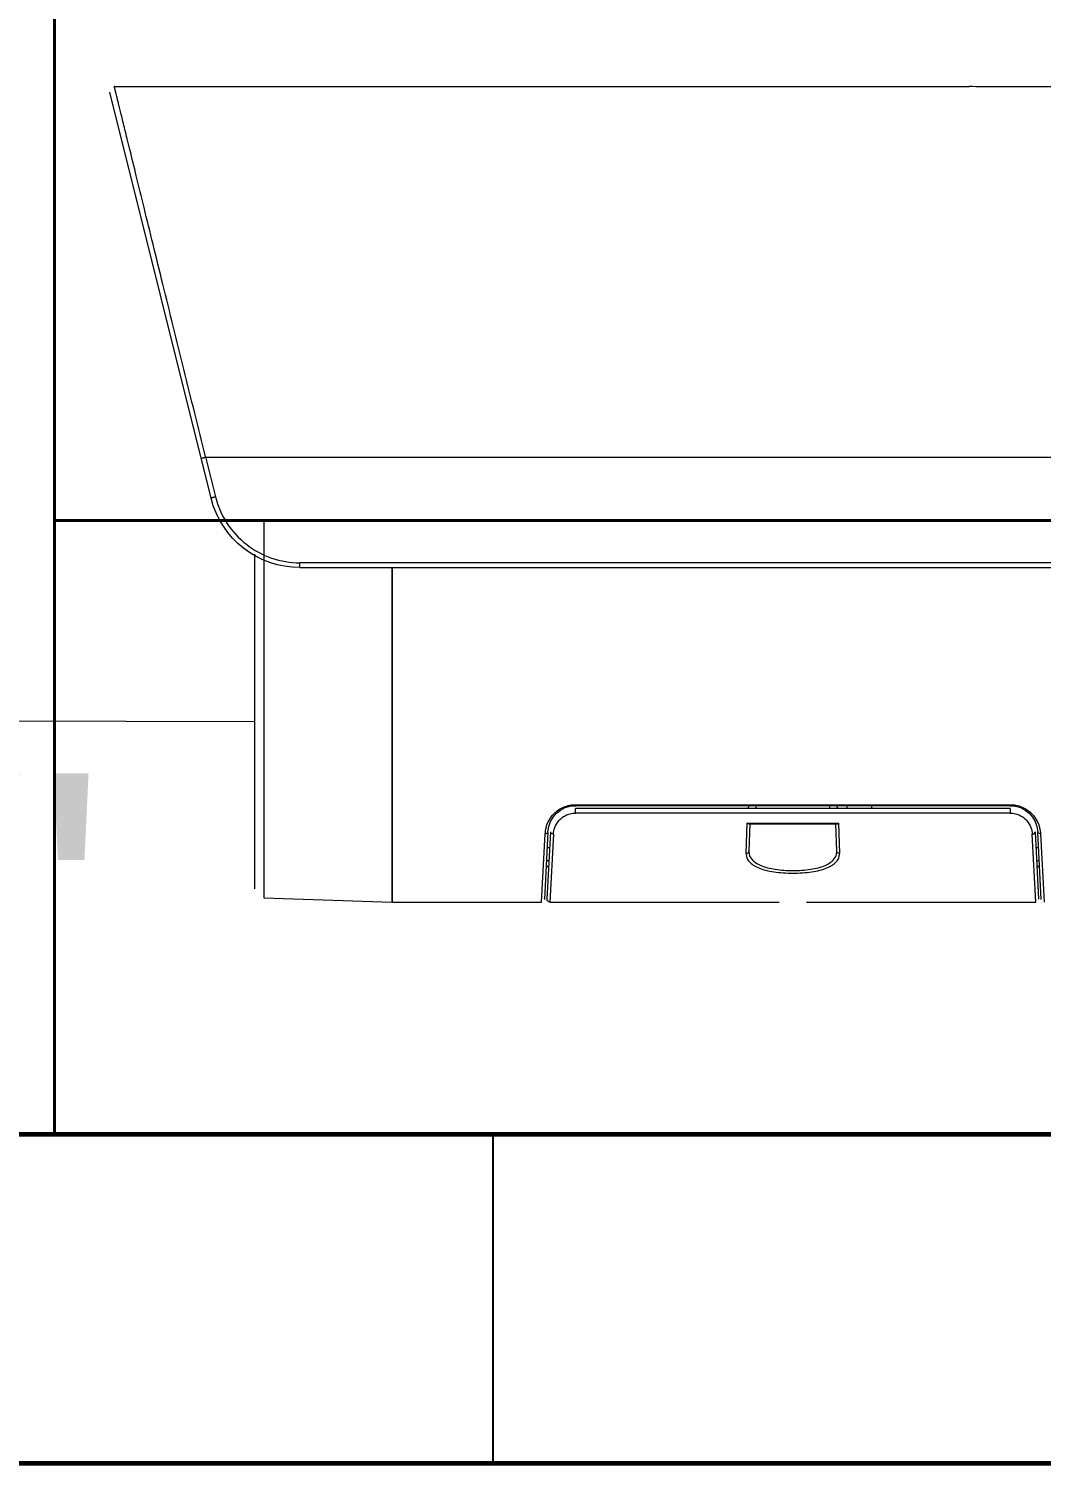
# Model space of a CAD drawing. Header units: metres. Extents: x 29 to 562, y -33 to 369.
# Drawn here: x 303.003 to 303.465, y 176.469 to 177.123 of the extents above; entities that cross this region are included whole.
import ezdxf

# ---------------------------------------------------------------- set-up
doc = ezdxf.new("R2010")
doc.units = ezdxf.units.M
doc.header["$LTSCALE"] = 2
for name, color, linetype, lineweight in [('001_Dark_1 10', 7, 'Continuous', 0), ('A-WALL', 7, 'Continuous', 60), ('S-STRS', 4, 'Continuous', 40), ('S-WALL', 7, 'Continuous', 60), ('TEXTO_ILUMINACION', 7, 'Continuous', 9), ('Tuberia', 1, 'Continuous', 9)]:
    doc.layers.add(name, color=color, linetype=linetype, lineweight=lineweight)
doc.layers.add('S-PLAT', color=7, linetype='Continuous')
doc.styles.add('ROMANS', font='arial.ttf')

# ---------------------------------------------------------------- blocks, each defined once
blk = doc.blocks.new('Camaras')
at = {"layer": '001_Dark_1 10'}
for p, q in [((0.04703797121430853, 0.0132705408317122), (0.05121358562615796, 0.0132705408317122)), ((0.07803699246494489, 0.01327557939131907), (0.05204870850872112, 0.01327557939131907)), ((0.0750943789826124, 0.0007588750061984229), (0.07817204506500275, 0.01310271944916508)), ((0.0752605580225918, 0.00200800640911325), (0.03492872787660417, 0.00200800640911325)), ((0.07526355395356177, 0.002020086100486651), (0.0749597112373408, 0.0008015897974757991)), ((0.07349280341554731, 4.033913555190338e-05), (0.07349280253447432, -0.0113944382573834)), ((0.03757063700498975, -0.00120511769111431), (0.07239404629370938, -0.00120511769111431)), ((0.07239329698489883, -0.001351532344216366), (0.07239329698489883, -0.001205117691739588)), ((0.07376190345013356, -0.01111621827701015), (0.07376190345013356, -0.0009450638417831669)), ((0.07239340424479224, -0.00135153234427321), (0.03757290311040151, -0.00135153234427321)), ((0.06958628903828412, -0.00135153234427321), (0.06958628903828412, -0.01152465537384728)), ((0.06958628903828412, -0.01152465537384728), (0.06958628903828412, -0.00135153234427321)), ((0.05079515947096525, -0.008593421750305197), (0.05071192971615801, -0.008593421750305197)), ((0.06401966784403612, -0.008560082161210403), (0.05079515947096525, -0.008560082161210403)), ((0.05079515947096525, -0.008560082161210403), (0.05079515947096525, -0.008589263991467533)), ((0.06401966786302182, -0.008589263991467533), (0.05079515947096525, -0.008589263991467533)), ((0.05079516014711771, -0.008672776279723848), (0.06401966787427682, -0.008672776279723848)), ((0.05079516217551827, -0.008672776279723848), (0.05079516217551827, -0.008814196920326367)), ((0.0550163110543167, -0.008589263991467533), (0.05501339474096767, -0.008672776279723848)), ((0.0557620890216981, -0.008589263991467533), (0.05576500533510398, -0.008672776279723848)), ((0.05601554219981608, -0.008672776279723848), (0.05609905448801555, -0.008589263991467533)), ((0.0562939164854015, -0.008589263991126472), (0.0562939164854015, -0.008672776279155414)), ((0.0585209108487561, -0.008672776279155414), (0.0585209108487561, -0.008589263991126472)), ((0.05871577285239482, -0.008589263991126472), (0.05879928514048061, -0.008672776279155414)), ((0.06401966784403612, -0.008589263991467533), (0.06401966784403612, -0.008560082161210403)), ((0.06410289762465027, -0.008593421750305197), (0.06401966786302182, -0.008593421750305197)), ((0.06401966786984303, -0.008814196920326367), (0.06401966786984303, -0.008672776279723848)), ((0.05079516217551827, -0.008814196920326367), (0.06401966786984303, -0.008814196920326367)), ((0.05602238465439768, -0.009124757862736033), (0.05599079319011935, -0.01004109900421213)), ((0.05879244265327088, -0.009124757862736033), (0.05602238468918586, -0.009124757862736033)), ((0.05607425464341986, -0.009970076820508211), (0.05610303159988916, -0.009146012605157239)), ((0.05873833045114907, -0.009146012579691387), (0.05607650380443374, -0.009146012579691387)), ((0.05871179573995278, -0.009146012577701867), (0.05874057270057165, -0.00997007691225349)), ((0.05882403410913639, -0.01004109901523975), (0.05879244261853955, -0.009124757862736033)), ((0.04987803135946933, -0.009442922817953558), (0.0497695084589509, -0.01152465537396097)), ((0.04985296725021726, -0.01144552309258984), (0.04996118102474156, -0.009380681268709168)), ((0.05004457892050596, -0.009385050853012444), (0.049937052328346, -0.01143678045613683)), ((0.05002039114117451, -0.01152465537396097), (0.05012823363068719, -0.009456212035189537)), ((0.0646865965284178, -0.009456213136417091), (0.06479443271189211, -0.01152465537396097)), ((0.06487777506572456, -0.01143678147249716), (0.06477024845651158, -0.009385051544626322)), ((0.06485364630879076, -0.00938068113040913), (0.0649618600548365, -0.01144552240972985)), ((0.06504531906148259, -0.01152465537396097), (0.0649367833262886, -0.009442922284193855)), ((0.0499354185114953, -0.009872259305637954), (0.05001904540745272, -0.009872259305637954)), ((0.06479578193329871, -0.009872259305637954), (0.06487940882931298, -0.009872259305637954)), ((0.04990538749780171, -0.01044750268172834), (0.04998889817960617, -0.01044750268172834)), ((0.04990564693650867, -0.01044033479715267), (0.04998927383252294, -0.01044033479715267)), ((0.0499989313013316, -0.01025605931451423), (0.04991530440531733, -0.01025605931451423)), ((0.06489952293549095, -0.01025605931451423), (0.06481589603947668, -0.01025605931451423)), ((0.06482555350828534, -0.01044033479715267), (0.0649091804042996, -0.01044033479715267)), ((0.06482592916120211, -0.01044750268172834), (0.06490943984300657, -0.01044750268172834)), ((0.0569898522264225, -0.01152465537396097), (0.05002039114117451, -0.01152465537396097)), ((0.06479443271189211, -0.01152465537396097), (0.0578249751116573, -0.01152465537396097)), ((0.06958628903828412, -0.01152465537396097), (0.06504531906148259, -0.01152465537396097)), ((0.07349280253447432, -0.0113944382573834), (0.06958628902310693, -0.01152465537447256))]:
    blk.add_line(p, q, dxfattribs=at)
for centre, radius, start, end in [((0.05118048584296275, 0.0879685147974385), 0.07469798129918666, 270.025388610337, 270.665969999373), ((0.07239329698489883, 0.001432210596959749), 0.002783742941228958, 270.0022076457014, 346.0023923100215), ((0.05079515947096525, -0.009424386873860158), 0.0008351228823686875, 89.99999999967432, 177.0000927107294), ((0.05078685154177265, -0.009343470197762827), 0.0007834329763119524, 89.89496002361896, 91.35445622828053), ((0.05078683897914971, -0.009329508147658316), 0.0007694709736236234, 89.38043344653575, 89.89211864318742), ((0.06404163620072723, -0.009139634365538996), 0.0005799684175228615, 91.47828858320236, 92.17079771991222), ((0.06401966786984303, -0.009424386873860158), 0.0008351228823686875, 2.999916787318337, 90.00000046736344), ((0.06404207640690629, -0.009159728193225192), 0.0006000669190181703, 89.51120752683453, 91.47081005255212), ((0.06479437675221789, -0.01144114308570465), 8.351228823686875e-05, 270.0842480316178, 2.986033373096751)]:
    blk.add_arc(centre, radius, start, end, dxfattribs=at)
for points, knots in [([(0.07526355979911159, 0.002020100155363025), (0.07548360026532919, 0.002906619708113567), (0.07581159107866142, 0.004229610089026892), (0.0762436983796988, 0.005978369817654539), (0.07655572883044215, 0.007245778406883119), (0.07685113601024796, 0.008448057781180296), (0.07712070098727963, 0.009547815258855508), (0.07735491570542763, 0.01050680560192063), (0.0775260280385055, 0.011203503548046), (0.07764153365343418, 0.01167213922528276), (0.07771089818066912, 0.01195850404630505), (0.07777004296247014, 0.01220539690334022), (0.07782358178809545, 0.01241530387105172), (0.07786916275847489, 0.01259248418372749), (0.07790518129746715, 0.01274118152579717), (0.077934252814714, 0.01286490836022836), (0.07795963635061298, 0.0129667624546812), (0.07798075381964509, 0.013049947487076), (0.07799776586659846, 0.01311680806057325), (0.07801078050471233, 0.01316939523317728), (0.07802059134172623, 0.01320962378568424), (0.07802770421920968, 0.01323876439121818), (0.07803255877007587, 0.01325718638767626), (0.07803474658010146, 0.01326696043210518), (0.07803636005218095, 0.01327187011062847), (0.07803614460726749, 0.0132737279780315), (0.07803727385913817, 0.01327560422859619), (0.07803699246500173, 0.01327557939131907)], [0, 0, 0, 0, 0.2363887297, 0.352748812, 0.4661822233, 0.5741824297, 0.6731476917, 0.7592195457, 0.8296593014, 0.858808513, 0.8841295164, 0.9059125682, 0.9245097817, 0.9401908058, 0.9532584957, 0.9641038761, 0.9730825493, 0.9804232053, 0.9863156494, 0.9909345228, 0.9944495264, 0.9970155353, 0.9987353755, 0.9993061471, 0.9996994643, 0.9999268934, 1, 1, 1, 1]), ([(0.0753956107362228, 0.001967049580201774), (0.07539581197090683, 0.001967856560071368), (0.07539173321271164, 0.001969727029830892), (0.07538616867526571, 0.001972389368489758), (0.07537363152817989, 0.001976625671630927), (0.07535720600816376, 0.00198186832969327), (0.07533605270720045, 0.001988041974726684), (0.07530347911335866, 0.001997087751448134), (0.07527790587050731, 0.002003693056764178), (0.07526055804646603, 0.002008006507850268)], [0, 0, 0, 0, 0.0176295325, 0.0680748994, 0.1566889963, 0.2822985056, 0.4406331427, 0.6210782565, 1, 1, 1, 1]), ([(0.0749597112373408, 0.0008015897974757991), (0.07488949796004363, 0.0005192630857493441), (0.07465348804225869, -2.646790730409521e-05), (0.07405295337520101, -0.0006816410081285085), (0.07327217074987402, -0.001106656765927028), (0.07268529594728079, -0.001204968552343644), (0.07239404629370938, -0.00120511769111431)], [0, 0, 0, 0, 0.2498676648, 0.499807996, 0.749854827, 1, 1, 1, 1]), ([(0.07495929816985836, 0.0007997191386550639), (0.07497670184989147, 0.0007953917992438164), (0.07500195800474785, 0.0007888664909785348), (0.07503389381167835, 0.0007800069357415396), (0.07505429437281919, 0.00077407978844235), (0.07507052882539256, 0.0007689163609541083), (0.07508361853405177, 0.000764659035354498), (0.07508960499848172, 0.0007616914262769114), (0.07509459781675787, 0.0007597525053881782), (0.07509435085972882, 0.0007587622115181603)], [0, 0, 0, 0, 0.3801851373, 0.5524982294, 0.7036670681, 0.8279585877, 0.9207547708, 0.9783632161, 1, 1, 1, 1]), ([(0.05076833312995177, -0.008560256116737719), (0.05063945894181643, -0.008563296076630422), (0.05039403251248586, -0.008625419713979454), (0.05015315980000423, -0.008809030509013382), (0.05002281797209207, -0.008981072343118512), (0.04995269240521338, -0.00910874099113812), (0.04990851357052861, -0.009237749797279093), (0.04989326355286039, -0.009324054152244798), (0.04988739496565131, -0.009366116253289647)], [0, 0, 0, 0, 0.2987941917, 0.5653844025, 0.6854970563, 0.7973739175, 0.9015619881, 1, 1, 1, 1]), ([(0.06492762400694119, -0.00936629348998963), (0.0649217635095738, -0.009324257227518729), (0.06490624995512917, -0.009238006580602587), (0.06486204308703236, -0.009109179840123716), (0.06479275546519148, -0.008981218565196514), (0.06466248827797472, -0.008809429703120486), (0.06447344696425716, -0.008665934878450798), (0.06424266116187027, -0.008581903346708941), (0.06411322702388134, -0.008560236853242031), (0.0640471955385351, -0.008559683110064498)], [0, 0, 0, 0, 0.0982428421, 0.2023092543, 0.3138398234, 0.4335632739, 0.6999328639, 0.8471508441, 1, 1, 1, 1]), ([(0.05079516186714272, -0.008814196301358379), (0.05074162425194118, -0.008814197295322401), (0.05063665679364249, -0.008827076470851125), (0.05049354267902117, -0.00888103393120332), (0.05037453268477066, -0.00895940327635003), (0.05025569803461849, -0.009078118023154502), (0.05016050121463422, -0.009244426107585468), (0.05013157685431224, -0.009388479167427022), (0.0501282336331883, -0.009456211704303996)], [0, 0, 0, 0, 0.1577407035, 0.3079234902, 0.44685039, 0.574306412, 0.8001930954, 1, 1, 1, 1]), ([(0.05607650380625273, -0.009146012579691387), (0.05606761703216989, -0.009146012578611362), (0.05604821094743784, -0.009140583380343514), (0.05603119341395768, -0.009130808519586253), (0.05602238468918586, -0.009124757862736033)], [0, 0, 0, 0, 0.4540228977, 1, 1, 1, 1]), ([(0.0587383304530249, -0.009146012579691387), (0.058747217928385, -0.009146012578611362), (0.05876662434815216, -0.009140589821384992), (0.05878363600891134, -0.009130807163700183), (0.05879244265327088, -0.009124757862736033)], [0, 0, 0, 0, 0.4541000521, 1, 1, 1, 1]), ([(0.06468659652875886, -0.009456211621142074), (0.0646832656323113, -0.009388478391628041), (0.06465433875990811, -0.009244416084612794), (0.06455911552956195, -0.009078118527583001), (0.06444027939159014, -0.00895939243142152), (0.06432125774517772, -0.008881033973381136), (0.0641781527900207, -0.008827076588346472), (0.06407319619427199, -0.008814201932437982), (0.06401966786978619, -0.008814196269867125)], [0, 0, 0, 0, 0.1998080793, 0.4257082795, 0.553171008, 0.6921065672, 0.8422859407, 1, 1, 1, 1]), ([(0.04987851276837318, -0.009442929481537021), (0.04989850791167783, -0.009443171299579944), (0.04993749707256256, -0.009433714044945418), (0.04996027218510335, -0.009397779085560387), (0.04996117900037689, -0.009380719613290012)], [0, 0, 0, 0, 0.5392804227, 1, 1, 1, 1]), ([(0.05012823366234898, -0.009456211147238491), (0.05010368611544891, -0.0094558107096816), (0.05006072005750184, -0.009440917258729087), (0.05004379867017406, -0.009400109034714887), (0.05004457846263222, -0.009385051239604536)], [0, 0, 0, 0, 0.6195196828, 1, 1, 1, 1]), ([(0.0646861091998403, -0.009456219707971059), (0.06470758193916026, -0.009455966696890528), (0.06474087353990399, -0.009445350170125266), (0.06476680915267252, -0.009412998205988288), (0.06477070058883783, -0.009393718394932193), (0.06477024907383111, -0.009385063352254974)], [0, 0, 0, 0, 0.5331156173, 0.7848391845, 1, 1, 1, 1]), ([(0.06493678331150932, -0.009442921726332543), (0.06491670977675312, -0.009443254468209261), (0.06487750547915994, -0.009433904554640549), (0.06485454547157588, -0.009397820298460147), (0.06485364635256019, -0.00938068196390418)], [0, 0, 0, 0, 0.5391317155, 1, 1, 1, 1]), ([(0.05599079319028988, -0.01004109900034678), (0.05601132793032093, -0.01004125402513978), (0.05604375756183799, -0.01003055660581254), (0.05606903923376194, -0.009998526202906532), (0.05607393663518678, -0.009979183386036539), (0.05607425464262406, -0.009970076842961362)], [0, 0, 0, 0, 0.5157120237, 0.7711642575, 1, 1, 1, 1]), ([(0.05874057203556049, -0.009970057787853648), (0.05874209389946827, -0.0100139805606716), (0.05873032907953757, -0.01010455313539182), (0.05865957817803746, -0.01022918734358313), (0.0585393587518297, -0.01033324318015616), (0.05837590896248912, -0.0104178860125046), (0.05817289952790361, -0.0104833572558789), (0.05793703823593432, -0.01053049909901915), (0.05767747088475517, -0.01055863563331627), (0.05740557489406228, -0.01056797686467803), (0.05713383859875876, -0.0105583812721477), (0.05687471845106984, -0.01053002595486419), (0.05663949291579229, -0.01048273476740746), (0.05643718904815387, -0.01041717347047211), (0.05627443058773451, -0.0103324965148488), (0.05615480075226742, -0.01022857957602241), (0.05608436509493231, -0.01010424210684846), (0.05607272525963936, -0.01001389652444118), (0.05607425530672572, -0.009970057743799998)], [0, 0, 0, 0, 0.0412939037, 0.0836228233, 0.1316876043, 0.1886053244, 0.255541044, 0.3314680649, 0.4142443638, 0.5005880816, 0.5868786025, 0.6695131764, 0.7452395771, 0.8119592627, 0.868686944, 0.9165946161, 0.958784699, 1, 1, 1, 1]), ([(0.05882403410936377, -0.0100410990230273), (0.05880348956446824, -0.01004125411256496), (0.05877105072647737, -0.01003054780741763), (0.0587457817179029, -0.009998508615950641), (0.05874089046699282, -0.009979176360303654), (0.05874057270062849, -0.009970076912651393)], [0, 0, 0, 0, 0.5159650777, 0.77133953, 1, 1, 1, 1]), ([(0.05882403410942061, -0.01004109902336836), (0.05882560240820567, -0.01008547144536465), (0.05881287646900546, -0.0101776148887609), (0.05873696354819913, -0.0103032152790945), (0.05860976582710009, -0.01040787349367633), (0.05843675718256236, -0.01049291725971102), (0.05822176104317123, -0.01055898590894344), (0.05797173144759427, -0.01060656694963313), (0.05769627555622492, -0.01063503437492841), (0.05740752973116514, -0.01064449829644332), (0.05711870691516197, -0.01063508911246913), (0.05684315734328038, -0.01060651486304209), (0.05659299017025887, -0.01055910516939207), (0.05637800992832354, -0.01049278001622156), (0.05620501252957411, -0.01040787847691149), (0.05607761895402064, -0.01030336616904037), (0.05600230449135779, -0.01017748356727566), (0.05598933911716131, -0.01008548582100843), (0.05599079319028988, -0.01004109900034678)], [0, 0, 0, 0, 0.0397320521, 0.0808745198, 0.1283020507, 0.1851705219, 0.2524102811, 0.3289974275, 0.4125955535, 0.4999746796, 0.587336126, 0.6709961091, 0.7476381598, 0.8148485879, 0.8717350237, 0.9191562284, 0.9602585491, 1, 1, 1, 1])]:
    blk.add_open_spline(points, degree=3, knots=knots, dxfattribs=at)
for points in [[(0.04988739496565131, -0.009366116253289647), (0.04988383097281712, -0.009391660565739812), (0.04988084631446554, -0.00941728515093132), (0.04987803135946933, -0.009442922817953558)], [(0.0649367833262886, -0.009442922284193855), (0.06493410680127454, -0.009417337151461425), (0.06493117607629983, -0.00939177182604567), (0.06492762400694119, -0.00936629348998963)]]:
    blk.add_open_spline(points, degree=3, dxfattribs=at)

msp = doc.modelspace()

# ---------------------------------------------------------------- linework, layer by layer
at = {"layer": 'A-WALL'}
msp.add_line((267.3645332225697, 176.4688134146973), (304.3645332225697, 176.4688134146973), dxfattribs=at)
at = {"layer": 'S-PLAT'}
msp.add_line((303.2145332225697, 176.4688134146973), (303.2145332225697, 176.6188134146973), dxfattribs=at)
at = {"layer": 'S-STRS'}
for p, q in [((303.0145332225696, 176.8988134146973), (303.0145332225696, 177.648027169626)), ((303.0145332225696, 177.5388134146973), (303.0145332225696, 176.6188134146973)), ((303.0145332225699, 176.6187252527972), (303.0145332225699, 176.8988134146973)), ((303.0145332225696, 176.8988134146973), (304.2145332225697, 176.8988134146973)), ((303.0145332225699, 176.6187252527972), (304.2145332225696, 176.6187252527972)), ((303.0145332225699, 176.6187252527972), (304.2145332225699, 176.6187252527972))]:
    msp.add_line(p, q, dxfattribs=at)
at = {"layer": 'S-WALL'}
msp.add_line((304.2145332225699, 176.6188134146973), (302.2361238732724, 176.6188134146973), dxfattribs=at)
at = {"layer": 'Tuberia'}
msp.add_line((300.4935544220892, 176.8124804642994), (303.1059075991219, 176.8071729368318), dxfattribs=at)

# ---------------------------------------------------------------- block references
at = {"layer": 'Tuberia', "xscale": -15, "yscale": 15, "zscale": 15}
msp.add_blockref('Camaras', (304.2123361508739, 176.8976325527228), dxfattribs=at)

# ---------------------------------------------------------------- texts
at = {"layer": 'TEXTO_ILUMINACION', "insert": (302.3030843129573, 176.7835352263861), "char_height": 0.1255103307989779, "width": 2.991395231041898, "attachment_point": 1, "style": 'ROMANS'}
msp.add_mtext('EMT-1/2"', dxfattribs=at)

doc.saveas('drawing.dxf')
